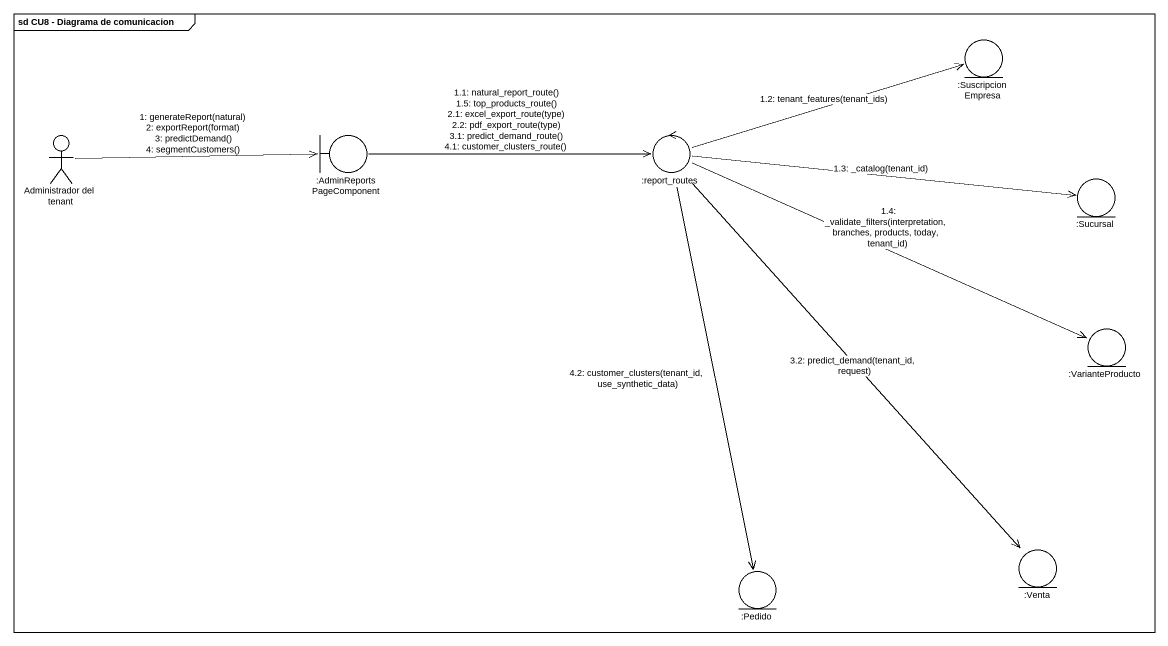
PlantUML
@startuml
mainframe sd CU8 - Diagrama de comunicacion
entity ":SuscripcionEmpresa" as SuscripcionEmpresa
actor "Administrador del tenant" as Administrador_del_tenant
boundary ":AdminReportsPageComponent" as AdminReportsPageComponent
control ":report_routes" as report_routes
entity ":Sucursal" as Sucursal
entity ":VarianteProducto" as VarianteProducto
entity ":Pedido" as Pedido
entity ":Venta" as Venta
Administrador_del_tenant -right-> AdminReportsPageComponent : 1: generateReport(natural)\n2: exportReport(format)\n3: predictDemand()\n4: segmentCustomers()
AdminReportsPageComponent -right-> report_routes : 1.1: natural_report_route()\n1.5: top_products_route()\n2.1: excel_export_route(type)\n2.2: pdf_export_route(type)\n3.1: predict_demand_route()\n4.1: customer_clusters_route()
report_routes -right-> SuscripcionEmpresa : 1.2: tenant_features(tenant_ids)
report_routes -right-> Sucursal : 1.3: _catalog(tenant_id)
report_routes -right-> VarianteProducto : 1.4: _validate_filters(interpretation, branches, products, today, tenant_id)
report_routes --> Venta : 3.2: predict_demand(tenant_id, request)
report_routes --> Pedido : 4.2: customer_clusters(tenant_id, use_synthetic_data)
@enduml
